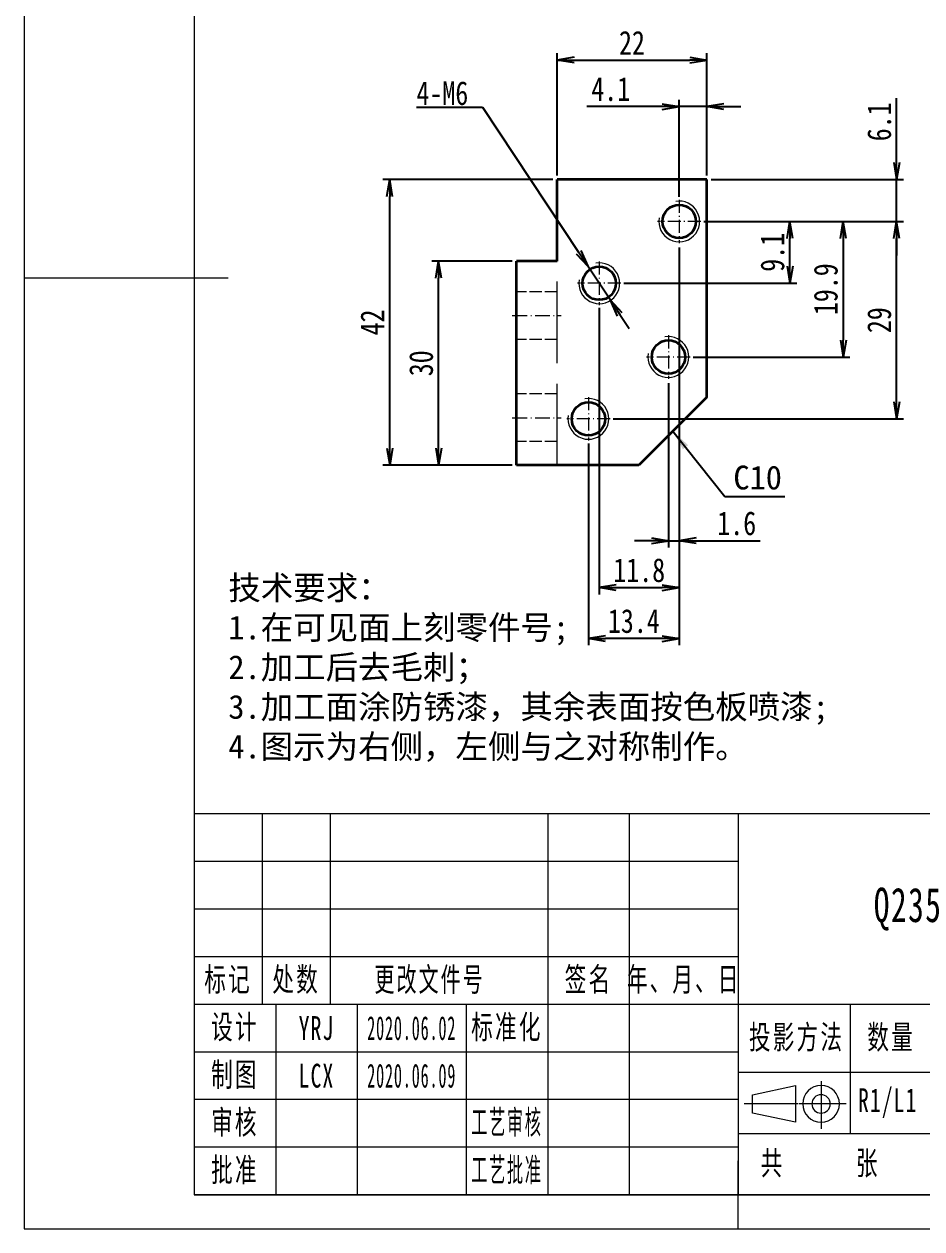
# Model space of a CAD drawing. Header units: millimetres. Extents: x -15766 to 80009, y -9701 to 15159.
# Drawn here: x 5632.8 to 5764.8, y 13253.7 to 13430.9 of the extents above; entities that cross this region are included whole.
import ezdxf

# ---------------------------------------------------------------- set-up
doc = ezdxf.new("R2010")
doc.units = ezdxf.units.MM
for name, pattern in [('CENTER-HOKUTO_1', [16, 13, -1, 1, -1]), ('DASHDOT', [18.5, 12, -3, 0.5, -3]), ('DASHED', [15, 12, -3]), ('HIDDEN-HOKUTO_1', [2, 1, -1])]:
    doc.linetypes.add(name, pattern=pattern)
doc.layers.get('DEFPOINTS').update_dxf_attribs({"lineweight": 18})
for name, color, linetype, lineweight in [('AM_7', 2, 'CENTER-HOKUTO_1', 18), ('AM_HID', 1, 'HIDDEN-HOKUTO_1', 18), ('AM_VIS', 7, 'Continuous', 18), ('CDRAFT0', 7, 'Continuous', 18), ('word_dim', 9, 'Continuous', 18), ('尺寸线层', 3, 'Continuous', 18), ('粗实线层_1', 7, 'Continuous', 15), ('细实线层', 7, 'Continuous', 18)]:
    doc.layers.add(name, color=color, linetype=linetype, lineweight=lineweight)
doc.styles.add('DIM', font='', dxfattribs={"width": 0.8})
doc.styles.add('UserTxtStyle1', font='', dxfattribs={"width": 0.618357})
doc.styles.add('UserTxtStyle2', font='', dxfattribs={"width": 0.634692})
doc.styles.add('标准', font='', dxfattribs={"width": 0.667})
doc.styles.get('DIM').set_extended_font_data('NSimSun')
doc.styles.get('UserTxtStyle1').set_extended_font_data('宋体')
doc.styles.get('UserTxtStyle2').set_extended_font_data('宋体')
doc.styles.get('标准').set_extended_font_data('宋体')
doc.dimstyles.new('1-1', dxfattribs={"dimtxt": 3.5, "dimasz": 3, "dimexe": 1, "dimexo": 0, "dimgap": 1, "dimtad": 1, "dimdsep": 46, "dimtxsty": 'DIM', "dimblk": '_CAXARROW', "dimcen": 0, "dimdle": 6, "dimclrd": 256, "dimclre": 256, "dimclrt": 3, "dimazin": 2, "dimtfac": 0.707107, "dimtmove": 0, "dimatfit": 3, "dimfxl": 0, "dimfrac": 2, "dimtolj": 1, "dimarcsym": 0})
doc.dimstyles.new('1-1$0', dxfattribs={"dimtxt": 3.5, "dimasz": 2.5, "dimexe": 1, "dimexo": 0.625, "dimgap": 0.8, "dimtad": 1, "dimdsep": 46, "dimtxsty": 'DIM', "dimblk": 'OPEN', "dimcen": 0, "dimdle": 5, "dimclrd": 256, "dimclre": 256, "dimclrt": 3, "dimazin": 3, "dimtfac": 0.5, "dimtmove": 0, "dimatfit": 3, "dimldrblk": 'OPEN', "dimfxl": 0, "dimtolj": 1, "dimarcsym": 0})
doc.dimstyles.new('1-1$3', dxfattribs={"dimtxt": 3.5, "dimasz": 2.5, "dimexe": 1, "dimexo": 0.625, "dimgap": 0.3, "dimtad": 1, "dimtih": 1, "dimtoh": 1, "dimdsep": 46, "dimtxsty": 'DIM', "dimblk": 'OPEN', "dimcen": 0, "dimdle": 5, "dimclrd": 256, "dimclre": 256, "dimclrt": 3, "dimazin": 3, "dimtfac": 0.5, "dimtmove": 0, "dimatfit": 3, "dimldrblk": 'OPEN', "dimfxl": 0, "dimtolj": 1, "dimarcsym": 0})

# ---------------------------------------------------------------- blocks, each defined once
blk = doc.blocks.new('*X616')
at = {"layer": 'CDRAFT0'}
blk.add_lwpolyline([(0, 0), (210, 0), (210, 297), (0, 297), (0, 0)], dxfattribs=at)
at = {"layer": '粗实线层_1'}
for p, q in [((25, 292), (25, 5)), ((0, 139.83), (30, 139.83)), ((105, 0), (105, 10)), ((25, 5), (205, 5))]:
    blk.add_line(p, q, dxfattribs=at)
blk = doc.blocks.new('_OPEN')
at = {"color": 0, "linetype": 'ByBlock', "lineweight": -2}
for p, q in [((-1, 0.166667), (0, 0)), ((-1, -0.166667), (0, 0)), ((0, 0), (-1, 0))]:
    blk.add_line(p, q, dxfattribs=at)
blk = doc.blocks.new('*D801')
at = {"layer": 'DEFPOINTS', "color": 0, "transparency": 16777216}
for p in [(5686.52, 13407.99), (5711.15, 13407.99), (5705.15, 13365.99)]:
    blk.add_point(p, dxfattribs=at)
at = {"layer": 'word_dim', "linetype": 'Continuous', "lineweight": -2, "transparency": 16777216}
for p, q in [((5710.53, 13407.99), (5685.52, 13407.99)), ((5686.52, 13368.49), (5686.52, 13405.49)), ((5704.53, 13365.99), (5685.52, 13365.99))]:
    blk.add_line(p, q, dxfattribs=at)
at = {"layer": 'word_dim', "lineweight": -2, "transparency": 16777216, "xscale": 2.5, "yscale": 2.5, "zscale": 2.5}
for p, rotation in [((5686.52, 13407.99), 90), ((5686.52, 13365.99), 270)]:
    blk.add_blockref('_OPEN', p, dxfattribs=dict(at, rotation=rotation))
at = {"layer": 'word_dim', "color": 3, "transparency": 16777216, "insert": (5683.97, 13386.99), "char_height": 3.5, "attachment_point": 5, "rotation": 90, "style": 'DIM'}
blk.add_mtext('\\A1;42', dxfattribs=at)
blk = doc.blocks.new('*D803')
at = {"layer": 'DEFPOINTS', "color": 0, "transparency": 16777216}
for p in [(5733.15, 13425.56), (5711.15, 13407.99), (5733.15, 13407.99)]:
    blk.add_point(p, dxfattribs=at)
at = {"layer": 'word_dim', "linetype": 'Continuous', "lineweight": -2, "transparency": 16777216}
for p, q in [((5711.15, 13408.62), (5711.15, 13426.56)), ((5733.15, 13408.62), (5733.15, 13426.56)), ((5713.65, 13425.56), (5730.65, 13425.56))]:
    blk.add_line(p, q, dxfattribs=at)
at = {"layer": 'word_dim', "lineweight": -2, "transparency": 16777216, "xscale": 2.5, "yscale": 2.5, "zscale": 2.5, "rotation": 180}
blk.add_blockref('_OPEN', (5711.15, 13425.56), dxfattribs=at)
at = {"layer": 'word_dim', "lineweight": -2, "transparency": 16777216, "xscale": 2.5, "yscale": 2.5, "zscale": 2.5}
blk.add_blockref('_OPEN', (5733.15, 13425.56), dxfattribs=at)
at = {"layer": 'word_dim', "color": 3, "transparency": 16777216, "insert": (5722.15, 13428.11), "char_height": 3.5, "attachment_point": 5, "style": 'DIM'}
blk.add_mtext('\\A1;22', dxfattribs=at)
blk = doc.blocks.new('*D806')
at = {"layer": 'DEFPOINTS', "color": 0, "transparency": 16777216}
for p in [(5733.15, 13418.74), (5733.15, 13407.99), (5729.1, 13404.85)]:
    blk.add_point(p, dxfattribs=at)
at = {"layer": 'word_dim', "linetype": 'Continuous', "lineweight": -2, "transparency": 16777216}
for p, q in [((5729.1, 13405.47), (5729.1, 13419.74)), ((5733.15, 13408.62), (5733.15, 13419.74)), ((5726.6, 13418.74), (5715.52, 13418.74)), ((5733.15, 13418.74), (5729.1, 13418.74)), ((5735.65, 13418.74), (5738.15, 13418.74))]:
    blk.add_line(p, q, dxfattribs=at)
at = {"layer": 'word_dim', "lineweight": -2, "transparency": 16777216, "xscale": 2.5, "yscale": 2.5, "zscale": 2.5}
blk.add_blockref('_OPEN', (5729.1, 13418.74), dxfattribs=at)
at = {"layer": 'word_dim', "lineweight": -2, "transparency": 16777216, "xscale": 2.5, "yscale": 2.5, "zscale": 2.5, "rotation": 180}
blk.add_blockref('_OPEN', (5733.15, 13418.74), dxfattribs=at)
at = {"layer": 'word_dim', "color": 3, "transparency": 16777216, "insert": (5719.03, 13421.29), "char_height": 3.5, "attachment_point": 5, "style": 'DIM'}
blk.add_mtext('\\A1;4.1', dxfattribs=at)
blk = doc.blocks.new('*D807')
at = {"layer": 'DEFPOINTS', "color": 0, "transparency": 16777216}
for p in [(5733.15, 13407.99), (5761.07, 13407.99), (5732.1, 13401.85)]:
    blk.add_point(p, dxfattribs=at)
at = {"layer": 'word_dim', "linetype": 'Continuous', "lineweight": -2, "transparency": 16777216}
for p, q in [((5761.07, 13410.49), (5761.07, 13419.98)), ((5733.78, 13407.99), (5762.07, 13407.99)), ((5761.07, 13401.85), (5761.07, 13407.99)), ((5732.72, 13401.85), (5762.07, 13401.85)), ((5761.07, 13399.35), (5761.07, 13396.85))]:
    blk.add_line(p, q, dxfattribs=at)
at = {"layer": 'word_dim', "lineweight": -2, "transparency": 16777216, "xscale": 2.5, "yscale": 2.5, "zscale": 2.5}
for p, rotation in [((5761.07, 13407.99), 270), ((5761.07, 13401.85), 90)]:
    blk.add_blockref('_OPEN', p, dxfattribs=dict(at, rotation=rotation))
at = {"layer": 'word_dim', "color": 3, "transparency": 16777216, "insert": (5758.52, 13416.49), "char_height": 3.5, "attachment_point": 5, "rotation": 90, "style": 'DIM'}
blk.add_mtext('\\A1;6.1', dxfattribs=at)
blk = doc.blocks.new('*D808')
at = {"layer": 'DEFPOINTS', "color": 0, "transparency": 16777216}
for p in [(5729.1, 13398.65), (5715.74, 13369.82), (5715.74, 13340.53)]:
    blk.add_point(p, dxfattribs=at)
at = {"layer": 'word_dim', "linetype": 'Continuous', "lineweight": -2, "transparency": 16777216}
for p, q in [((5729.1, 13398.02), (5729.1, 13339.53)), ((5715.74, 13369.19), (5715.74, 13339.53)), ((5726.6, 13340.53), (5718.24, 13340.53))]:
    blk.add_line(p, q, dxfattribs=at)
at = {"layer": 'word_dim', "lineweight": -2, "transparency": 16777216, "xscale": 2.5, "yscale": 2.5, "zscale": 2.5, "rotation": 180}
blk.add_blockref('_OPEN', (5715.74, 13340.53), dxfattribs=at)
at = {"layer": 'word_dim', "lineweight": -2, "transparency": 16777216, "xscale": 2.5, "yscale": 2.5, "zscale": 2.5}
blk.add_blockref('_OPEN', (5729.1, 13340.53), dxfattribs=at)
at = {"layer": 'word_dim', "color": 3, "transparency": 16777216, "insert": (5722.42, 13343.08), "char_height": 3.5, "attachment_point": 5, "style": 'DIM'}
blk.add_mtext('\\A1;13.4', dxfattribs=at)
blk = doc.blocks.new('*D809')
at = {"layer": 'DEFPOINTS', "color": 0, "transparency": 16777216}
for p in [(5732.3, 13401.85), (5761.07, 13401.85), (5718.74, 13372.82)]:
    blk.add_point(p, dxfattribs=at)
at = {"layer": 'word_dim', "linetype": 'Continuous', "lineweight": -2, "transparency": 16777216}
for p, q in [((5732.92, 13401.85), (5762.07, 13401.85)), ((5761.07, 13375.32), (5761.07, 13399.35)), ((5719.37, 13372.82), (5762.07, 13372.82))]:
    blk.add_line(p, q, dxfattribs=at)
at = {"layer": 'word_dim', "lineweight": -2, "transparency": 16777216, "xscale": 2.5, "yscale": 2.5, "zscale": 2.5}
for p, rotation in [((5761.07, 13401.85), 90), ((5761.07, 13372.82), 270)]:
    blk.add_blockref('_OPEN', p, dxfattribs=dict(at, rotation=rotation))
at = {"layer": 'word_dim', "color": 3, "transparency": 16777216, "insert": (5758.52, 13387.33), "char_height": 3.5, "attachment_point": 5, "rotation": 90, "style": 'DIM'}
blk.add_mtext('\\A1;29', dxfattribs=at)
blk = doc.blocks.new('*D810')
at = {"layer": 'DEFPOINTS', "color": 0, "transparency": 16777216}
for p in [(5732.1, 13401.85), (5730.51, 13381.91), (5753.21, 13381.91)]:
    blk.add_point(p, dxfattribs=at)
at = {"layer": 'word_dim', "linetype": 'Continuous', "lineweight": -2, "transparency": 16777216}
for p, q in [((5732.72, 13401.85), (5754.21, 13401.85)), ((5753.21, 13399.35), (5753.21, 13384.41)), ((5731.13, 13381.91), (5754.21, 13381.91))]:
    blk.add_line(p, q, dxfattribs=at)
at = {"layer": 'word_dim', "lineweight": -2, "transparency": 16777216, "xscale": 2.5, "yscale": 2.5, "zscale": 2.5}
for p, rotation in [((5753.21, 13401.85), 90), ((5753.21, 13381.91), 270)]:
    blk.add_blockref('_OPEN', p, dxfattribs=dict(at, rotation=rotation))
at = {"layer": 'word_dim', "color": 3, "transparency": 16777216, "insert": (5750.66, 13391.88), "char_height": 3.5, "attachment_point": 5, "rotation": 90, "style": 'DIM'}
blk.add_mtext('\\A1;19.9', dxfattribs=at)
blk = doc.blocks.new('*D811')
at = {"layer": 'DEFPOINTS', "color": 0, "transparency": 16777216}
for p in [(5729.1, 13398.65), (5727.51, 13378.71), (5729.1, 13354.9)]:
    blk.add_point(p, dxfattribs=at)
at = {"layer": 'word_dim', "linetype": 'Continuous', "lineweight": -2, "transparency": 16777216}
for p, q in [((5729.1, 13398.02), (5729.1, 13353.9)), ((5727.51, 13378.09), (5727.51, 13353.9)), ((5725.01, 13354.9), (5722.51, 13354.9)), ((5727.51, 13354.9), (5729.1, 13354.9)), ((5731.6, 13354.9), (5741.02, 13354.9))]:
    blk.add_line(p, q, dxfattribs=at)
at = {"layer": 'word_dim', "lineweight": -2, "transparency": 16777216, "xscale": 2.5, "yscale": 2.5, "zscale": 2.5}
blk.add_blockref('_OPEN', (5727.51, 13354.9), dxfattribs=at)
at = {"layer": 'word_dim', "lineweight": -2, "transparency": 16777216, "xscale": 2.5, "yscale": 2.5, "zscale": 2.5, "rotation": 180}
blk.add_blockref('_OPEN', (5729.1, 13354.9), dxfattribs=at)
at = {"layer": 'word_dim', "color": 3, "transparency": 16777216, "insert": (5737.56, 13357.45), "char_height": 3.5, "attachment_point": 5, "style": 'DIM'}
blk.add_mtext('\\A1;1.6', dxfattribs=at)
blk = doc.blocks.new('*D812')
at = {"layer": 'DEFPOINTS', "color": 0, "transparency": 16777216}
for p in [(5729.1, 13398.65), (5717.34, 13389.75), (5729.1, 13348.01)]:
    blk.add_point(p, dxfattribs=at)
at = {"layer": 'word_dim', "linetype": 'Continuous', "lineweight": -2, "transparency": 16777216}
for p, q in [((5729.1, 13398.02), (5729.1, 13347.01)), ((5717.34, 13389.13), (5717.34, 13347.01)), ((5719.84, 13348.01), (5726.6, 13348.01))]:
    blk.add_line(p, q, dxfattribs=at)
at = {"layer": 'word_dim', "lineweight": -2, "transparency": 16777216, "xscale": 2.5, "yscale": 2.5, "zscale": 2.5, "rotation": 180}
blk.add_blockref('_OPEN', (5717.34, 13348.01), dxfattribs=at)
at = {"layer": 'word_dim', "lineweight": -2, "transparency": 16777216, "xscale": 2.5, "yscale": 2.5, "zscale": 2.5}
blk.add_blockref('_OPEN', (5729.1, 13348.01), dxfattribs=at)
at = {"layer": 'word_dim', "color": 3, "transparency": 16777216, "insert": (5723.22, 13350.56), "char_height": 3.5, "attachment_point": 5, "style": 'DIM'}
blk.add_mtext('\\A1;11.8', dxfattribs=at)
blk = doc.blocks.new('_CAXARROW')
blk.add_hatch(color=0).paths.add_polyline_path([(0, 0), (-1, 0.125), (-1, -0.125)], flags=0)
blk = doc.blocks.new('*D813')
at = {"layer": 'DEFPOINTS', "color": 0, "transparency": 16777216}
for p in [(5732.1, 13401.85), (5745.37, 13401.85), (5720.34, 13392.75)]:
    blk.add_point(p, dxfattribs=at)
at = {"layer": 'word_dim', "linetype": 'Continuous', "lineweight": -2, "transparency": 16777216}
for p, q in [((5732.72, 13401.85), (5746.37, 13401.85)), ((5745.37, 13395.25), (5745.37, 13399.35)), ((5720.96, 13392.75), (5746.37, 13392.75))]:
    blk.add_line(p, q, dxfattribs=at)
at = {"layer": 'word_dim', "lineweight": -2, "transparency": 16777216, "xscale": 2.5, "yscale": 2.5, "zscale": 2.5}
for p, rotation in [((5745.37, 13401.85), 90), ((5745.37, 13392.75), 270)]:
    blk.add_blockref('_OPEN', p, dxfattribs=dict(at, rotation=rotation))
at = {"layer": 'word_dim', "color": 3, "transparency": 16777216, "insert": (5742.82, 13397.3), "char_height": 3.5, "attachment_point": 5, "rotation": 90, "style": 'DIM'}
blk.add_mtext('\\A1;9.1', dxfattribs=at)
blk = doc.blocks.new('*D814')
at = {"layer": 'DEFPOINTS', "color": 0, "transparency": 16777216}
for p in [(5715.68, 13395.25), (5719, 13390.25)]:
    blk.add_point(p, dxfattribs=at)
at = {"layer": 'word_dim', "linetype": 'Continuous', "lineweight": -2, "transparency": 16777216}
for p, q in [((5690.46, 13418.63), (5700.17, 13418.63)), ((5700.17, 13418.63), (5714.3, 13397.34)), ((5719, 13390.25), (5715.68, 13395.25)), ((5720.38, 13388.17), (5721.76, 13386.09))]:
    blk.add_line(p, q, dxfattribs=at)
at = {"layer": 'word_dim', "lineweight": -2, "transparency": 16777216, "xscale": 2.5, "yscale": 2.5, "zscale": 2.5}
for p, rotation in [((5715.68, 13395.25), 303.5627718614398), ((5719, 13390.25), 123.5627718614398)]:
    blk.add_blockref('_OPEN', p, dxfattribs=dict(at, rotation=rotation))
at = {"layer": 'word_dim', "color": 3, "transparency": 16777216, "insert": (5694.27, 13420.68), "char_height": 3.5, "attachment_point": 5, "style": 'DIM'}
blk.add_mtext('\\A1;4-M6', dxfattribs=at)
blk = doc.blocks.new('*D1215')
at = {"layer": 'DEFPOINTS', "color": 0, "transparency": 16777216}
for p in [(5693.71, 13395.99), (5705.15, 13395.99), (5705.15, 13365.99)]:
    blk.add_point(p, dxfattribs=at)
at = {"layer": 'word_dim', "linetype": 'Continuous', "lineweight": -2, "transparency": 16777216}
for p, q in [((5704.53, 13395.99), (5692.71, 13395.99)), ((5693.71, 13368.49), (5693.71, 13393.49)), ((5704.53, 13365.99), (5692.71, 13365.99))]:
    blk.add_line(p, q, dxfattribs=at)
at = {"layer": 'word_dim', "lineweight": -2, "transparency": 16777216, "xscale": 2.5, "yscale": 2.5, "zscale": 2.5}
for p, rotation in [((5693.71, 13395.99), 90), ((5693.71, 13365.99), 270)]:
    blk.add_blockref('_OPEN', p, dxfattribs=dict(at, rotation=rotation))
at = {"layer": 'word_dim', "color": 3, "transparency": 16777216, "insert": (5691.16, 13380.99), "char_height": 3.5, "attachment_point": 5, "rotation": 90, "style": 'DIM'}
blk.add_mtext('\\A1;30', dxfattribs=at)

msp = doc.modelspace()

# ---------------------------------------------------------------- linework, layer by layer
at = {"layer": 'AM_7', "linetype": 'DASHDOT', "lineweight": 13, "ltscale": 0.159802}
for p, q in [((5729.09975, 13405.04175), (5729.09975, 13398.64966)), ((5717.33803, 13395.95081), (5717.33803, 13389.55872)), ((5727.506, 13385.10547), (5727.506, 13378.71338))]:
    msp.add_line(p, q, dxfattribs=at)
at = {"layer": 'AM_7', "linetype": 'DASHDOT', "lineweight": 13, "ltscale": 0.159814}
for p, q in [((5732.29702, 13401.84571), (5725.90444, 13401.84571)), ((5720.53334, 13392.75476), (5714.14077, 13392.75476)), ((5730.70131, 13381.90943), (5724.30873, 13381.90943)), ((5718.93959, 13372.81849), (5712.54702, 13372.81849))]:
    msp.add_line(p, q, dxfattribs=at)
at = {"layer": 'AM_7', "linetype": 'DASHDOT', "lineweight": 13, "ltscale": 0.17998}
for p, q in [((5704.55483, 13387.99451), (5711.75405, 13387.99451)), ((5704.55483, 13372.99451), (5711.75405, 13372.99451))]:
    msp.add_line(p, q, dxfattribs=at)
at = {"layer": 'AM_7', "linetype": 'DASHDOT', "lineweight": 13, "ltscale": 0.159805}
msp.add_line((5715.74233, 13376.01453), (5715.74233, 13369.62232), dxfattribs=at)
at = {"layer": 'AM_HID', "linetype": 'DASHED', "lineweight": 13}
msp.add_line((5711.15444, 13365.99451), (5711.15444, 13395.99451), dxfattribs=at)
at = {"layer": 'AM_HID', "linetype": 'DASHED', "lineweight": 13, "ltscale": 0.15}
for p, q in [((5711.15444, 13391.49451), (5705.15444, 13391.49451)), ((5711.15444, 13384.49451), (5705.15444, 13384.49451)), ((5711.15444, 13376.49451), (5705.15444, 13376.49451)), ((5711.15444, 13369.49451), (5705.15444, 13369.49451))]:
    msp.add_line(p, q, dxfattribs=at)
at = {"layer": 'AM_VIS', "lineweight": 35}
for p, q in [((5733.15444, 13407.99451), (5711.15444, 13407.99439)), ((5711.15444, 13395.99439), (5711.15444, 13407.99439)), ((5733.15444, 13375.99451), (5733.15444, 13407.99451)), ((5711.15444, 13395.99439), (5705.15444, 13395.99439)), ((5705.15444, 13365.99439), (5705.15444, 13395.99439)), ((5733.15444, 13375.99451), (5723.15444, 13365.99451)), ((5723.15444, 13365.99451), (5705.15444, 13365.99439))]:
    msp.add_line(p, q, dxfattribs=at)
for centre in [(5729.09975, 13401.84571), (5717.33803, 13392.75476), (5727.506, 13381.90943), (5715.74233, 13372.81849)]:
    msp.add_circle(centre, 2.4585, dxfattribs=at)
at = {"layer": 'AM_VIS', "lineweight": 13}
for centre in [(5729.09975, 13401.84571), (5717.33803, 13392.75476), (5727.506, 13381.90943), (5715.74233, 13372.81849)]:
    msp.add_arc(centre, 3, 169.999993, 100.000014, dxfattribs=at)
at = {"layer": '粗实线层_1'}
for p, q in [((5837.75854, 13314.73384), (5657.75854, 13314.73384)), ((5657.75854, 13314.73384), (5657.75854, 13258.73384)), ((5737.75854, 13314.73384), (5737.75854, 13258.73384)), ((5787.75854, 13286.73384), (5657.75854, 13286.73384)), ((5697.75854, 13286.73384), (5697.75854, 13258.73384)), ((5754.25854, 13286.73384), (5754.25854, 13267.73384)), ((5737.75854, 13279.73384), (5657.75854, 13279.73384)), ((5737.75854, 13272.73384), (5657.75854, 13272.73384)), ((5787.75854, 13267.73384), (5737.75854, 13267.73384)), ((5737.75854, 13265.73384), (5657.75854, 13265.73384)), ((5837.75854, 13258.73384), (5657.75854, 13258.73384))]:
    msp.add_line(p, q, dxfattribs=at)
at = {"layer": '细实线层'}
for p, q in [((5667.75854, 13314.73384), (5667.75854, 13286.73384)), ((5677.75854, 13314.73384), (5677.75854, 13286.73384)), ((5709.75854, 13314.73384), (5709.75854, 13258.73384)), ((5721.75854, 13314.73384), (5721.75854, 13258.73384)), ((5737.75854, 13307.73384), (5657.75854, 13307.73384)), ((5737.75854, 13300.73384), (5657.75854, 13300.73384)), ((5737.75854, 13293.73384), (5657.75854, 13293.73384)), ((5669.75854, 13286.73384), (5669.75854, 13258.73384)), ((5681.75854, 13286.73384), (5681.75854, 13258.73384)), ((5787.75854, 13276.73384), (5737.75854, 13276.73384))]:
    msp.add_line(p, q, dxfattribs=at)
at = {"layer": '细实线层', "color": 2, "linetype": 'CENTER-HOKUTO_1', "lineweight": 18}
for p, q in [((5749.95666, 13275.43367), (5749.95666, 13268.45687)), ((5746.60657, 13272.11267), (5738.64852, 13272.11267)), ((5753.669, 13272.11267), (5746.71335, 13272.11267))]:
    msp.add_line(p, q, dxfattribs=at)
at = {"layer": '细实线层', "color": 3}
for p, q in [((5739.8602, 13273.46267), (5746.18725, 13274.81267)), ((5746.18725, 13274.81267), (5746.18725, 13269.41267)), ((5739.8602, 13270.76267), (5739.8602, 13273.46267)), ((5746.18725, 13269.41267), (5739.8602, 13270.76267))]:
    msp.add_line(p, q, dxfattribs=at)
for radius in [2.7, 1.35]:
    msp.add_arc((5749.95666, 13272.11267), radius, 0, 359.9893827, dxfattribs=at)

# ---------------------------------------------------------------- block references
at = {"layer": 'AM_VIS'}
msp.add_blockref('*X616', (5632.75854, 13253.73384), dxfattribs=at)

# ---------------------------------------------------------------- texts
at = {"layer": 'word_dim', "color": 3, "insert": (5737.06074, 13362.3891), "char_height": 3.5, "attachment_point": 7}
msp.add_mtext('\\A1;C10', dxfattribs=at)
at = {"layer": 'word_dim', "linetype": 'Continuous', "ltscale": 4, "insert": (5662.79291, 13349.73936), "char_height": 3.5, "width": 139.6035818, "attachment_point": 1}
msp.add_mtext('{\\fNSimSun|b0|i0|c134|p49;\\C3;技术要求：\\Ftxt,bigfont|c134;\\P\\fNSimSun|b0|i0|c134|p49;1\\fSimSun|b0|i0|c134|p49;.在可见面上刻零件号;\\P2.加工后去毛刺；\\P3.加工面涂防锈漆，其余表面按色板喷漆;\\P\\fNSimSun|b0|i0|c134|p49;4\\fSimSun|b0|i0|c134|p49;.图示为右侧，左侧与之对称制作。\\P         }', dxfattribs=at)
at = {"layer": '尺寸线层', "attachment_point": 5, "line_spacing_factor": 1.15057}
for s, insert, char_height, width, style in [('{\\T1.1;Q235}', (5762.75854, 13300.73384), 5.0503058, 29.4580043, '标准'), ('\\T1.1;标记', (5662.75854, 13290.23384), 3.5, 18, '标准'), ('\\T1.1;处数', (5672.75854, 13290.23384), 3.5, 18, '标准'), ('\\T1.1;更改文件号', (5692.39195, 13290.20985), 3.5, 30, 'UserTxtStyle1'), ('\\T1.1;签名', (5715.75854, 13290.23384), 3.5, 22, '标准'), ('\\T1.1;年、月、日', (5729.75854, 13290.23384), 3.5, 30, 'UserTxtStyle2'), ('\\T1.1;设计', (5663.75854, 13283.23384), 3.5, 22, '标准'), ('{\\T1.1;YRJ}', (5675.75854, 13283.23384), 3.5, 22, '标准'), ('{\\W0.5;\\T1.1;2020.06.02}', (5689.75854, 13283.23384), 3.5, 16, '标准'), ('\\T1.1;标准化', (5703.75854, 13283.23384), 3.5, 22, '标准'), ('\\T1.1;投影方法', (5746.35353, 13281.73384), 3.5, 22, '标准'), ('\\T1.1;数量', (5760.25854, 13281.73384), 3.5, 22, '标准'), ('\\T1.1;制图', (5663.75854, 13276.23384), 3.5, 22, '标准'), ('{\\T1.1;LCX}', (5675.75854, 13276.23384), 3.5, 22, '标准'), ('{\\W0.5;\\T1.1;2020.06.09}', (5689.75854, 13276.23384), 3.5, 16, '标准'), ('{\\T1.1;R1/L1}', (5759.75854, 13272.23384), 3.5, 11, '标准'), ('\\T1.1;审核', (5663.75854, 13269.23384), 3.5, 22, '标准'), ('{\\W0.5;\\T1.1;工艺审核}', (5703.75854, 13269.23384), 3.5, 22, '标准'), ('\\T1.1;共', (5742.82987, 13263.23384), 3.5, 8, '标准'), ('\\T1.1;张', (5756.82987, 13263.23384), 3.5, 8, '标准'), ('{\\T1.1;批准}', (5663.75854, 13262.23384), 3.5, 22, '标准'), ('{\\W0.5;\\T1.1;工艺批准}', (5703.75854, 13262.23384), 3.5, 22, '标准')]:
    msp.add_mtext(s, dxfattribs=dict(at, insert=insert, char_height=char_height, width=width, style=style))

# ---------------------------------------------------------------- dimensions: what is measured, and where the dimension line sits
at = {"layer": 'word_dim'}
dim = msp.add_linear_dim(base=(5733.15444, 13425.55556), p1=(5711.15444, 13407.99439), p2=(5733.15444, 13407.99439), dimstyle='1-1$0', dxfattribs=at)
dim.commit()
dim.dimension.update_dxf_attribs({"geometry": '*D803', "text_midpoint": (5722.15444, 13428.10556)})
dim = msp.add_diameter_dim_2p(p1=(5718.99658, 13390.25492), p2=(5715.67948, 13395.25461), dimstyle='1-1$3', override={"dimpost": '4-M<>'}, dxfattribs=at)
dim.commit()
dim.dimension.update_dxf_attribs({"geometry": '*D814', "text_midpoint": (5694.27042, 13418.63055), "dimtype": 163})
for base, p1, p2, picture, middle in [((5733.15444, 13418.73584), (5729.09975, 13404.84571), (5733.15444, 13407.99451), '*D806', (5719.03308, 13418.73584)), ((5729.09975, 13354.89738), (5727.506, 13378.71338), (5729.09975, 13398.64966), '*D811', (5737.55975, 13354.89738))]:
    dim = msp.add_linear_dim(base=base, p1=p1, p2=p2, dimstyle='1-1$0', override={"dimdec": 1}, dxfattribs=at)
    dim.commit()
    dim.dimension.update_dxf_attribs({"geometry": picture, "text_midpoint": middle, "dimtype": 160})
for base, p1, p2, picture, middle in [((5761.06949, 13407.99439), (5732.09975, 13401.84571), (5733.15444, 13407.99439), '*D807', (5761.06949, 13416.4855)), ((5761.06949, 13401.84571), (5718.74233, 13372.81849), (5732.29702, 13401.84571), '*D809', (5761.06949, 13387.3321))]:
    dim = msp.add_linear_dim(base=base, p1=p1, p2=p2, angle=90, dimstyle='1-1$0', override={"dimdec": 1}, dxfattribs=at)
    dim.commit()
    dim.dimension.update_dxf_attribs({"geometry": picture, "text_midpoint": middle, "dimtype": 160})
dim = msp.add_linear_dim(base=(5686.51502, 13407.99439), p1=(5705.15444, 13365.99439), p2=(5711.15444, 13407.99439), angle=90, dimstyle='1-1$0', dxfattribs=at)
dim.commit()
dim.dimension.update_dxf_attribs({"geometry": '*D801', "text_midpoint": (5683.96502, 13386.99439)})
for base, p1, p2, picture, middle in [((5745.36787, 13401.84571), (5720.33803, 13392.75476), (5732.09975, 13401.84571), '*D813', (5742.81787, 13397.30024)), ((5753.20702, 13381.90943), (5732.09975, 13401.84571), (5730.506, 13381.90943), '*D810', (5750.65702, 13391.87757))]:
    dim = msp.add_linear_dim(base=base, p1=p1, p2=p2, angle=90, dimstyle='1-1$0', override={"dimdec": 1}, dxfattribs=at)
    dim.commit()
    dim.dimension.update_dxf_attribs({"geometry": picture, "text_midpoint": middle})
for base, p1, p2, picture, middle in [((5715.74233, 13340.52767), (5729.09975, 13398.64966), (5715.74233, 13369.81849), '*D808', (5722.42104, 13343.07767)), ((5729.09975, 13348.01451), (5717.33803, 13389.75476), (5729.09975, 13398.64966), '*D812', (5723.21889, 13350.56451))]:
    dim = msp.add_linear_dim(base=base, p1=p1, p2=p2, dimstyle='1-1$0', override={"dimdec": 1}, dxfattribs=at)
    dim.commit()
    dim.dimension.update_dxf_attribs({"geometry": picture, "text_midpoint": middle})
at = {"layer": 'word_dim', "color": 3}
dim = msp.add_linear_dim(base=(5693.7086, 13395.99439), p1=(5705.15444, 13365.99439), p2=(5705.15444, 13395.99439), angle=90, dimstyle='1-1$0', dxfattribs=at)
dim.commit()
dim.dimension.update_dxf_attribs({"geometry": '*D1215', "text_midpoint": (5691.1586, 13380.99439)})

# ---------------------------------------------------------------- leaders
at = {"layer": 'word_dim', "annotation_type": 0, "has_hookline": 1, "hookline_direction": 0, "text_width": 7.58333}
msp.add_leader([(5728.15444, 13370.99451), (5735.82172, 13361.3891), (5736.06074, 13361.3891)], dimstyle='1-1', override={"dimgap": 1, "dimtad": 1}, dxfattribs=at)

doc.saveas('drawing.dxf')
